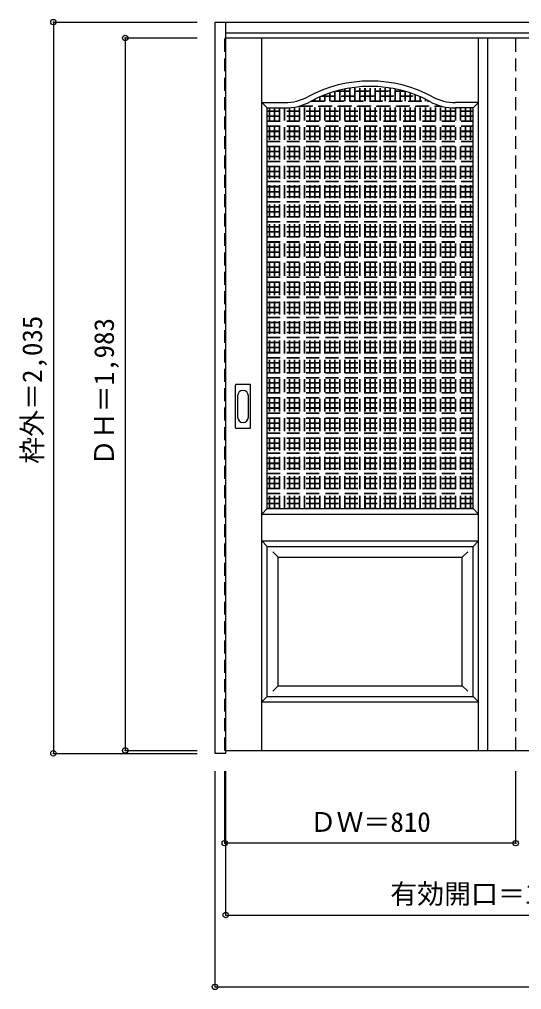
# Model space of a CAD drawing. Units: millimetres, scale not verified. Extents: x -1316 to 1584, y -1810 to 890.
# Drawn here: x -1316 to 82, y -1810 to 890 of the extents above; entities that cross this region are included whole.
import ezdxf
from ezdxf.enums import TextEntityAlignment as Align

# ---------------------------------------------------------------- set-up
doc = ezdxf.new("R2010")
doc.units = ezdxf.units.MM
doc.header["$LTSCALE"] = 30
doc.header["$PDMODE"] = 32
doc.header["$PDSIZE"] = 15
doc.linetypes.add('DASHED1', pattern=[1.8, 1.2, -0.6])
doc.layers.add('0-0', color=4, linetype='DASHED1')
doc.layers.add('0-1_寸法', color=7, linetype='Continuous')
doc.styles.add('ＭＳ ゴシック', font='')
doc.styles.get('ＭＳ ゴシック').set_extended_font_data('MS Gothic')

msp = doc.modelspace()

# ---------------------------------------------------------------- linework, layer by layer
at = {"layer": '0-0', "color": 3, "linetype": 'Continuous'}
for p, q in [((-771.53, 882.69), (1576.47, 882.69)), ((-741.53, -1152.31), (-741.53, 882.69)), ((-741.53, 852.69), (1546.47, 852.69)), ((-741.53, 838.69), (797.47, 838.69)), ((-12.53, 838.69), (-12.53, -1144.31)), ((-626.03, 643.69), (-577.01, 643.69)), ((-626.03, -471.31), (-626.03, 643.69)), ((-53.03, 643.69), (-102.04, 643.69)), ((-714.53, -246.31), (-714.53, -127.31)), ((-674.03, -125.81), (-713.03, -125.81)), ((-672.53, -246.31), (-672.53, -127.31)), ((-713.03, -247.81), (-674.03, -247.81)), ((-626.03, -576.31), (-53.03, -576.31)), ((-626.03, -994.31), (-626.03, -576.31)), ((-53.03, -994.31), (-53.03, -576.31)), ((-626.03, -994.31), (-53.03, -994.31))]:
    msp.add_line(p, q, dxfattribs=at)
at = {"layer": '0-0'}
for p, q in [((-744.53, 838.69), (-741.53, 838.69)), ((-744.53, -1144.31), (-744.53, 838.69)), ((65.47, -1144.31), (65.47, 838.69)), ((-368.03, -471.31), (-368.03, 702.53)), ((-367.03, -471.31), (-367.03, 702.61)), ((-354.03, -471.31), (-354.03, 703.39)), ((-353.03, -471.31), (-353.03, 703.43)), ((-340.03, -471.31), (-340.03, 703.69)), ((-339.03, -471.31), (-339.03, 703.69)), ((-326.03, -471.31), (-326.03, 703.43)), ((-325.03, -471.31), (-325.03, 703.39)), ((-312.03, -471.31), (-312.03, 702.61)), ((-311.03, -471.31), (-311.03, 702.53)), ((-474.33, 676.69), (-204.73, 676.69)), ((-471.91, 677.69), (-207.15, 677.69)), ((-466.03, -471.31), (-466.03, 680.03)), ((-465.03, -471.31), (-465.03, 680.42)), ((-452.03, -471.31), (-452.03, 685.12)), ((-451.03, -471.31), (-451.03, 685.46)), ((-438.03, -471.31), (-438.03, 689.55)), ((-437.03, -471.31), (-437.03, 689.84)), ((-434.03, 690.69), (-245.02, 690.69)), ((-430.39, 691.69), (-248.66, 691.69)), ((-424.03, -471.31), (-424.03, 693.34)), ((-423.03, -471.31), (-423.03, 693.59)), ((-410.03, -471.31), (-410.03, 696.52)), ((-409.03, -471.31), (-409.03, 696.72)), ((-396.03, -471.31), (-396.03, 699.1)), ((-395.03, -471.31), (-395.03, 699.27)), ((-382.03, -471.31), (-382.03, 701.1)), ((-381.03, -471.31), (-381.03, 701.22)), ((-298.03, -471.31), (-298.03, 701.22)), ((-297.03, -471.31), (-297.03, 701.1)), ((-284.03, -471.31), (-284.03, 699.27)), ((-283.03, -471.31), (-283.03, 699.1)), ((-270.03, -471.31), (-270.03, 696.72)), ((-269.03, -471.31), (-269.03, 696.52)), ((-256.03, -471.31), (-256.03, 693.59)), ((-255.03, -471.31), (-255.03, 693.34)), ((-242.03, -471.31), (-242.03, 689.84)), ((-241.03, -471.31), (-241.03, 689.55)), ((-228.03, -471.31), (-228.03, 685.46)), ((-227.03, -471.31), (-227.03, 685.12)), ((-214.03, -471.31), (-214.03, 680.42)), ((-213.03, -471.31), (-213.03, 680.03)), ((-538.61, 648.69), (-140.45, 648.69)), ((-536.03, -471.31), (-536.03, 649.4)), ((-535.03, -471.31), (-535.03, 649.69)), ((-535.01, 649.69), (-144.04, 649.69)), ((-522.03, -471.31), (-522.03, 654.14)), ((-521.03, -471.31), (-521.03, 654.53)), ((-508.03, -471.31), (-508.03, 660.5)), ((-507.03, -471.31), (-507.03, 661.02)), ((-503.9, 662.69), (-175.15, 662.69)), ((-502.01, 663.69), (-177.05, 663.69)), ((-494.03, -471.31), (-494.03, 667.75)), ((-493.03, -471.31), (-493.03, 668.24)), ((-480.03, -471.31), (-480.03, 674.26)), ((-479.03, -471.31), (-479.03, 674.69)), ((-200.03, -471.31), (-200.03, 674.69)), ((-199.03, -471.31), (-199.03, 674.26)), ((-186.03, -471.31), (-186.03, 668.24)), ((-185.03, -471.31), (-185.03, 667.75)), ((-172.03, -471.31), (-172.03, 661.02)), ((-171.03, -471.31), (-171.03, 660.5)), ((-158.03, -471.31), (-158.03, 654.53)), ((-157.03, -471.31), (-157.03, 654.14)), ((-144.03, -471.31), (-144.03, 649.69)), ((-143.03, -471.31), (-143.03, 649.4)), ((-626.03, 635.69), (-53.03, 635.69)), ((-626.03, 634.69), (-53.03, 634.69)), ((-626.03, 621.69), (-53.03, 621.69)), ((-620.03, -471.31), (-620.03, 643.69)), ((-619.03, -471.31), (-619.03, 643.69)), ((-606.03, -471.31), (-606.03, 643.69)), ((-605.03, -471.31), (-605.03, 643.69)), ((-592.03, -471.31), (-592.03, 643.69)), ((-591.03, -471.31), (-591.03, 643.69)), ((-578.03, -471.31), (-578.03, 643.69)), ((-577.03, -471.31), (-577.03, 643.69)), ((-564.03, -471.31), (-564.03, 644.26)), ((-563.03, -471.31), (-563.03, 644.35)), ((-550.03, -471.31), (-550.03, 646.14)), ((-549.03, -471.31), (-549.03, 646.33)), ((-130.03, -471.31), (-130.03, 646.33)), ((-129.03, -471.31), (-129.03, 646.14)), ((-116.03, -471.31), (-116.03, 644.35)), ((-115.03, -471.31), (-115.03, 644.26)), ((-102.03, -471.31), (-102.03, 643.69)), ((-101.03, -471.31), (-101.03, 643.69)), ((-88.03, -471.31), (-88.03, 643.69)), ((-87.03, -471.31), (-87.03, 643.69)), ((-74.03, -471.31), (-74.03, 643.69)), ((-73.03, -471.31), (-73.03, 643.69)), ((-60.03, -471.31), (-60.03, 643.69)), ((-59.03, -471.31), (-59.03, 643.69)), ((-626.03, 620.69), (-53.03, 620.69)), ((-626.03, 607.69), (-53.03, 607.69)), ((-626.03, 606.69), (-53.03, 606.69)), ((-626.03, 593.69), (-53.03, 593.69)), ((-626.03, 592.69), (-53.03, 592.69)), ((-626.03, 579.69), (-53.03, 579.69)), ((-626.03, 578.69), (-53.03, 578.69)), ((-626.03, 565.69), (-53.03, 565.69)), ((-626.03, 564.69), (-53.03, 564.69)), ((-626.03, 551.69), (-53.03, 551.69)), ((-626.03, 550.69), (-53.03, 550.69)), ((-626.03, 537.69), (-53.03, 537.69)), ((-626.03, 536.69), (-53.03, 536.69)), ((-626.03, 523.69), (-53.03, 523.69)), ((-626.03, 522.69), (-53.03, 522.69)), ((-626.03, 509.69), (-53.03, 509.69)), ((-626.03, 508.69), (-53.03, 508.69)), ((-626.03, 495.69), (-53.03, 495.69)), ((-626.03, 494.69), (-53.03, 494.69)), ((-626.03, 481.69), (-53.03, 481.69)), ((-626.03, 480.69), (-53.03, 480.69)), ((-626.03, 467.69), (-53.03, 467.69)), ((-626.03, 466.69), (-53.03, 466.69)), ((-626.03, 453.69), (-53.03, 453.69)), ((-626.03, 452.69), (-53.03, 452.69)), ((-626.03, 439.69), (-53.03, 439.69)), ((-626.03, 438.69), (-53.03, 438.69)), ((-626.03, 425.69), (-53.03, 425.69)), ((-626.03, 424.69), (-53.03, 424.69)), ((-626.03, 411.69), (-53.03, 411.69)), ((-626.03, 410.69), (-53.03, 410.69)), ((-626.03, 397.69), (-53.03, 397.69)), ((-626.03, 396.69), (-53.03, 396.69)), ((-626.03, 383.69), (-53.03, 383.69)), ((-626.03, 382.69), (-53.03, 382.69)), ((-626.03, 369.69), (-53.03, 369.69)), ((-626.03, 368.69), (-53.03, 368.69)), ((-626.03, 355.69), (-53.03, 355.69)), ((-626.03, 354.69), (-53.03, 354.69)), ((-626.03, 341.69), (-53.03, 341.69)), ((-626.03, 340.69), (-53.03, 340.69)), ((-626.03, 327.69), (-53.03, 327.69)), ((-626.03, 326.69), (-53.03, 326.69)), ((-626.03, 313.69), (-53.03, 313.69)), ((-626.03, 312.69), (-53.03, 312.69)), ((-626.03, 299.69), (-53.03, 299.69)), ((-626.03, 298.69), (-53.03, 298.69)), ((-626.03, 285.69), (-53.03, 285.69)), ((-626.03, 284.69), (-53.03, 284.69)), ((-626.03, 271.69), (-53.03, 271.69)), ((-626.03, 270.69), (-53.03, 270.69)), ((-626.03, 257.69), (-53.03, 257.69)), ((-626.03, 256.69), (-53.03, 256.69)), ((-626.03, 243.69), (-53.03, 243.69)), ((-626.03, 242.69), (-53.03, 242.69)), ((-626.03, 229.69), (-53.03, 229.69)), ((-626.03, 228.69), (-53.03, 228.69)), ((-626.03, 215.69), (-53.03, 215.69)), ((-626.03, 214.69), (-53.03, 214.69)), ((-626.03, 201.69), (-53.03, 201.69)), ((-626.03, 200.69), (-53.03, 200.69)), ((-626.03, 187.69), (-53.03, 187.69)), ((-626.03, 186.69), (-53.03, 186.69)), ((-626.03, 173.69), (-53.03, 173.69)), ((-626.03, 172.69), (-53.03, 172.69)), ((-626.03, 159.69), (-53.03, 159.69)), ((-626.03, 158.69), (-53.03, 158.69)), ((-626.03, 145.69), (-53.03, 145.69)), ((-626.03, 144.69), (-53.03, 144.69)), ((-626.03, 131.69), (-53.03, 131.69)), ((-626.03, 130.69), (-53.03, 130.69)), ((-626.03, 117.69), (-53.03, 117.69)), ((-626.03, 116.69), (-53.03, 116.69)), ((-626.03, 103.69), (-53.03, 103.69)), ((-626.03, 102.69), (-53.03, 102.69)), ((-626.03, 89.69), (-53.03, 89.69)), ((-626.03, 88.69), (-53.03, 88.69)), ((-626.03, 75.69), (-53.03, 75.69)), ((-626.03, 74.69), (-53.03, 74.69)), ((-626.03, 61.69), (-53.03, 61.69)), ((-626.03, 60.69), (-53.03, 60.69)), ((-626.03, 47.69), (-53.03, 47.69)), ((-626.03, 46.69), (-53.03, 46.69)), ((-626.03, 33.69), (-53.03, 33.69)), ((-626.03, 32.69), (-53.03, 32.69)), ((-626.03, 19.69), (-53.03, 19.69)), ((-626.03, 18.69), (-53.03, 18.69)), ((-626.03, 5.69), (-53.03, 5.69)), ((-626.03, 4.69), (-53.03, 4.69)), ((-626.03, -8.31), (-53.03, -8.31)), ((-626.03, -9.31), (-53.03, -9.31)), ((-626.03, -22.31), (-53.03, -22.31)), ((-626.03, -23.31), (-53.03, -23.31)), ((-626.03, -36.31), (-53.03, -36.31)), ((-626.03, -37.31), (-53.03, -37.31)), ((-626.03, -50.31), (-53.03, -50.31)), ((-626.03, -51.31), (-53.03, -51.31)), ((-626.03, -64.31), (-53.03, -64.31)), ((-626.03, -65.31), (-53.03, -65.31)), ((-626.03, -78.31), (-53.03, -78.31)), ((-626.03, -79.31), (-53.03, -79.31)), ((-626.03, -92.31), (-53.03, -92.31)), ((-626.03, -93.31), (-53.03, -93.31)), ((-626.03, -106.31), (-53.03, -106.31)), ((-626.03, -107.31), (-53.03, -107.31)), ((-626.03, -120.31), (-53.03, -120.31)), ((-626.03, -121.31), (-53.03, -121.31)), ((-626.03, -134.31), (-53.03, -134.31)), ((-626.03, -135.31), (-53.03, -135.31)), ((-626.03, -148.31), (-53.03, -148.31)), ((-626.03, -149.31), (-53.03, -149.31)), ((-626.03, -162.31), (-53.03, -162.31)), ((-626.03, -163.31), (-53.03, -163.31)), ((-626.03, -176.31), (-53.03, -176.31)), ((-626.03, -177.31), (-53.03, -177.31)), ((-626.03, -190.31), (-53.03, -190.31)), ((-626.03, -191.31), (-53.03, -191.31)), ((-626.03, -204.31), (-53.03, -204.31)), ((-626.03, -205.31), (-53.03, -205.31)), ((-626.03, -218.31), (-53.03, -218.31)), ((-626.03, -219.31), (-53.03, -219.31)), ((-626.03, -232.31), (-53.03, -232.31)), ((-626.03, -233.31), (-53.03, -233.31)), ((-626.03, -246.31), (-53.03, -246.31)), ((-626.03, -247.31), (-53.03, -247.31)), ((-626.03, -260.31), (-53.03, -260.31)), ((-626.03, -261.31), (-53.03, -261.31)), ((-626.03, -274.31), (-53.03, -274.31)), ((-626.03, -275.31), (-53.03, -275.31)), ((-626.03, -288.31), (-53.03, -288.31)), ((-626.03, -289.31), (-53.03, -289.31)), ((-626.03, -302.31), (-53.03, -302.31)), ((-626.03, -303.31), (-53.03, -303.31)), ((-626.03, -316.31), (-53.03, -316.31)), ((-626.03, -317.31), (-53.03, -317.31)), ((-626.03, -330.31), (-53.03, -330.31)), ((-626.03, -331.31), (-53.03, -331.31)), ((-626.03, -344.31), (-53.03, -344.31)), ((-626.03, -345.31), (-53.03, -345.31)), ((-626.03, -358.31), (-53.03, -358.31)), ((-626.03, -359.31), (-53.03, -359.31)), ((-626.03, -372.31), (-53.03, -372.31)), ((-626.03, -373.31), (-53.03, -373.31)), ((-626.03, -386.31), (-53.03, -386.31)), ((-626.03, -387.31), (-53.03, -387.31)), ((-626.03, -400.31), (-53.03, -400.31)), ((-626.03, -401.31), (-53.03, -401.31)), ((-626.03, -414.31), (-53.03, -414.31)), ((-626.03, -415.31), (-53.03, -415.31)), ((-626.03, -428.31), (-53.03, -428.31)), ((-626.03, -429.31), (-53.03, -429.31)), ((-626.03, -442.31), (-53.03, -442.31)), ((-626.03, -443.31), (-53.03, -443.31)), ((-626.03, -456.31), (-53.03, -456.31)), ((-626.03, -457.31), (-53.03, -457.31)), ((-626.03, -470.31), (-53.03, -470.31)), ((-741.53, -1144.31), (-744.53, -1144.31))]:
    msp.add_line(p, q, dxfattribs=at)
at = {"layer": '0-0', "color": 7, "linetype": 'Continuous'}
for p, q in [((-641.03, -1144.31), (-641.03, 838.69)), ((-38.03, -1144.31), (-38.03, 838.69)), ((-626.03, 643.69), (-641.03, 658.69)), ((-641.03, 658.69), (-577.01, 658.69)), ((-38.03, 658.69), (-102.04, 658.69)), ((-53.03, 643.69), (-38.03, 658.69)), ((-708.53, -157.21), (-708.53, -216.41)), ((-678.53, -216.41), (-678.53, -157.21)), ((-626.03, -471.31), (-641.03, -486.31)), ((-53.03, -471.31), (-38.03, -486.31)), ((-641.03, -486.31), (-38.03, -486.31)), ((-641.03, -561.31), (-626.03, -576.31)), ((-641.03, -561.31), (-38.03, -561.31)), ((-38.03, -561.31), (-53.03, -576.31)), ((-611.03, -591.31), (-596.03, -606.31)), ((-68.03, -591.31), (-83.03, -606.31)), ((-596.03, -964.31), (-596.03, -606.31)), ((-596.03, -606.31), (-83.03, -606.31)), ((-83.03, -964.31), (-83.03, -606.31)), ((-596.03, -964.31), (-611.03, -979.31)), ((-596.03, -964.31), (-83.03, -964.31)), ((-83.03, -964.31), (-68.03, -979.31)), ((-626.03, -994.31), (-641.03, -1009.31)), ((-53.03, -994.31), (-38.03, -1009.31)), ((-641.03, -1009.31), (-38.03, -1009.31))]:
    msp.add_line(p, q, dxfattribs=at)
at = {"layer": '0-0', "color": 3, "linetype": 'Continuous'}
for points in [[(-741.53, -1152.31), (-771.53, -1152.31), (-771.53, 882.69)], [(-741.53, -1144.31), (797.47, -1144.31), (797.47, 838.69)], [(-626.03, -471.31), (-53.03, -471.31), (-53.03, 643.69)]]:
    msp.add_lwpolyline(points, dxfattribs=at)
at = {"layer": '0-0', "color": 7, "linetype": 'Continuous'}
for centre, radius, start, end in [((-339.53, 353.69), 365, 61.6423, 118.3577), ((-577.01, 793.69), 135, 270, 298.3577), ((-102.04, 793.69), 135, 241.6423, 270), ((-693.53, -157.21), 15, 0, 180), ((-693.53, -216.41), 15, 180, 0)]:
    msp.add_arc(centre, radius, start, end, dxfattribs=at)
at = {"layer": '0-0', "color": 3, "linetype": 'Continuous'}
for centre, radius, start, end in [((-339.53, 353.69), 350, 61.6423, 118.3577), ((-577.01, 793.69), 150, 270, 298.3577), ((-102.04, 793.69), 150, 241.6423, 270), ((-713.03, -127.31), 1.5, 90, 180), ((-674.03, -127.31), 1.5, 0, 90), ((-713.03, -246.31), 1.5, 180, 270), ((-674.03, -246.31), 1.5, 270, 0)]:
    msp.add_arc(centre, radius, start, end, dxfattribs=at)
at = {"layer": '0-1_寸法', "color": 4}
for p, q in [((-1221.53, 882.69), (-821.53, 882.69)), ((-1221.53, 882.69), (-1221.53, -1152.31)), ((-1021.53, 838.69), (-1021.53, -1144.31)), ((-1021.53, 838.69), (-821.53, 838.69)), ((-1221.53, -1152.31), (-821.53, -1152.31)), ((-1021.53, -1144.31), (-821.53, -1144.31)), ((-771.53, -1802.31), (-771.53, -1202.31)), ((-744.53, -1402.31), (-744.53, -1202.31)), ((-741.53, -1602.31), (-741.53, -1202.31)), ((65.47, -1402.31), (65.47, -1202.31)), ((65.47, -1402.31), (-744.53, -1402.31)), ((-741.53, -1602.31), (736.47, -1602.31)), ((-771.53, -1802.31), (1576.47, -1802.31))]:
    msp.add_line(p, q, dxfattribs=at)
at = {"layer": '0-1_寸法'}
for p in [(-1221.53, 882.69), (-1021.53, 838.69), (-1221.53, -1152.31), (-1021.53, -1144.31), (-744.53, -1402.31), (65.47, -1402.31), (-741.53, -1602.31), (-771.53, -1802.31)]:
    msp.add_point(p, dxfattribs=at)

# ---------------------------------------------------------------- texts
at = {"layer": '0-1_寸法', "style": 'ＭＳ ゴシック'}
for s, p in [('枠外＝2,035', (-1236.53, -346.56)), ('ＤＨ＝1,983', (-1036.53, -353.06))]:
    msp.add_text(s, height=54.99, rotation=90, dxfattribs=at).set_placement(p, align=Align.BOTTOM_LEFT)
for s, p in [('ＤＷ＝810', (-508.28, -1387.31)), ('有効開口＝1,478', (-283.78, -1587.31))]:
    msp.add_text(s, height=54.99, dxfattribs=at).set_placement(p, align=Align.BOTTOM_LEFT)

doc.saveas('drawing.dxf')
